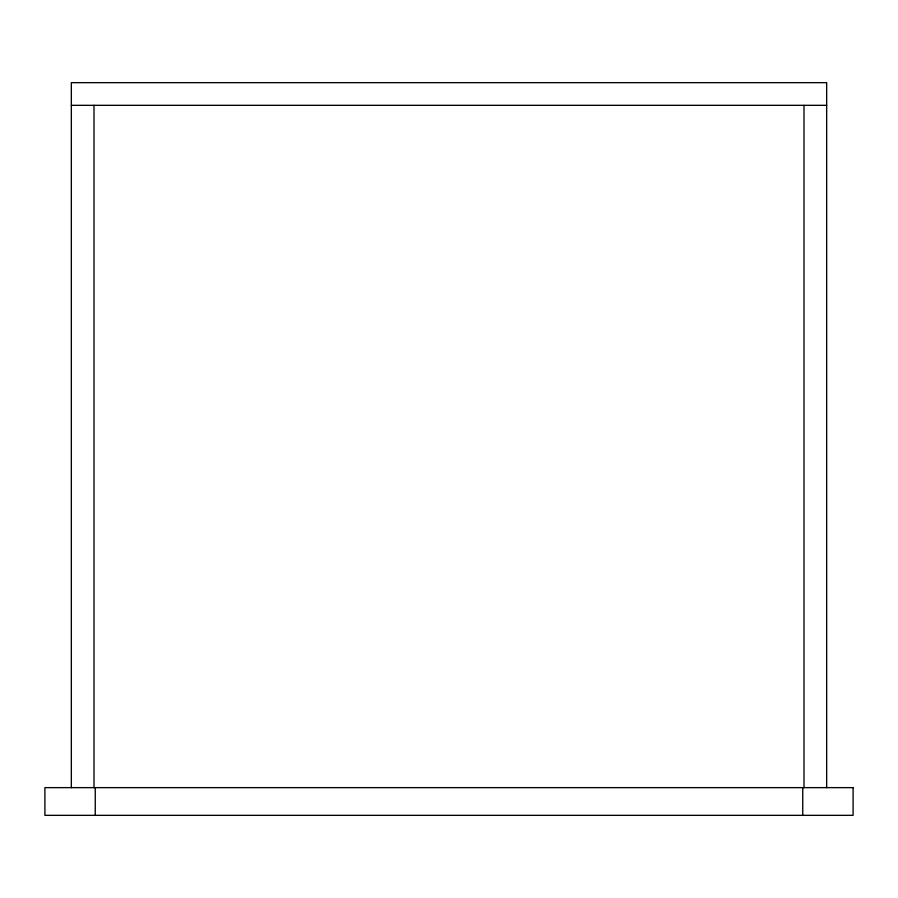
<?xml version="1.0" encoding="UTF-8"?>
<svg xmlns="http://www.w3.org/2000/svg" width="898" height="898" viewBox="0 0 898 898"><rect width="100%" height="100%" fill="white"/><g stroke="black" fill="none" stroke-linecap="round" stroke-linejoin="round"><path stroke-width="1.35" d="M71.335 105.324L826.665 105.324M826.665 787.636L826.665 82.661L71.335 82.661L71.335 787.636M804.002 105.324L804.002 787.636M802.745 787.636L802.745 815.339M95.255 787.636L95.255 815.339M93.998 105.324L93.998 787.636M853.1 787.636L44.9 787.636L44.9 815.339L853.1 815.339L853.1 787.636"/></g></svg>
